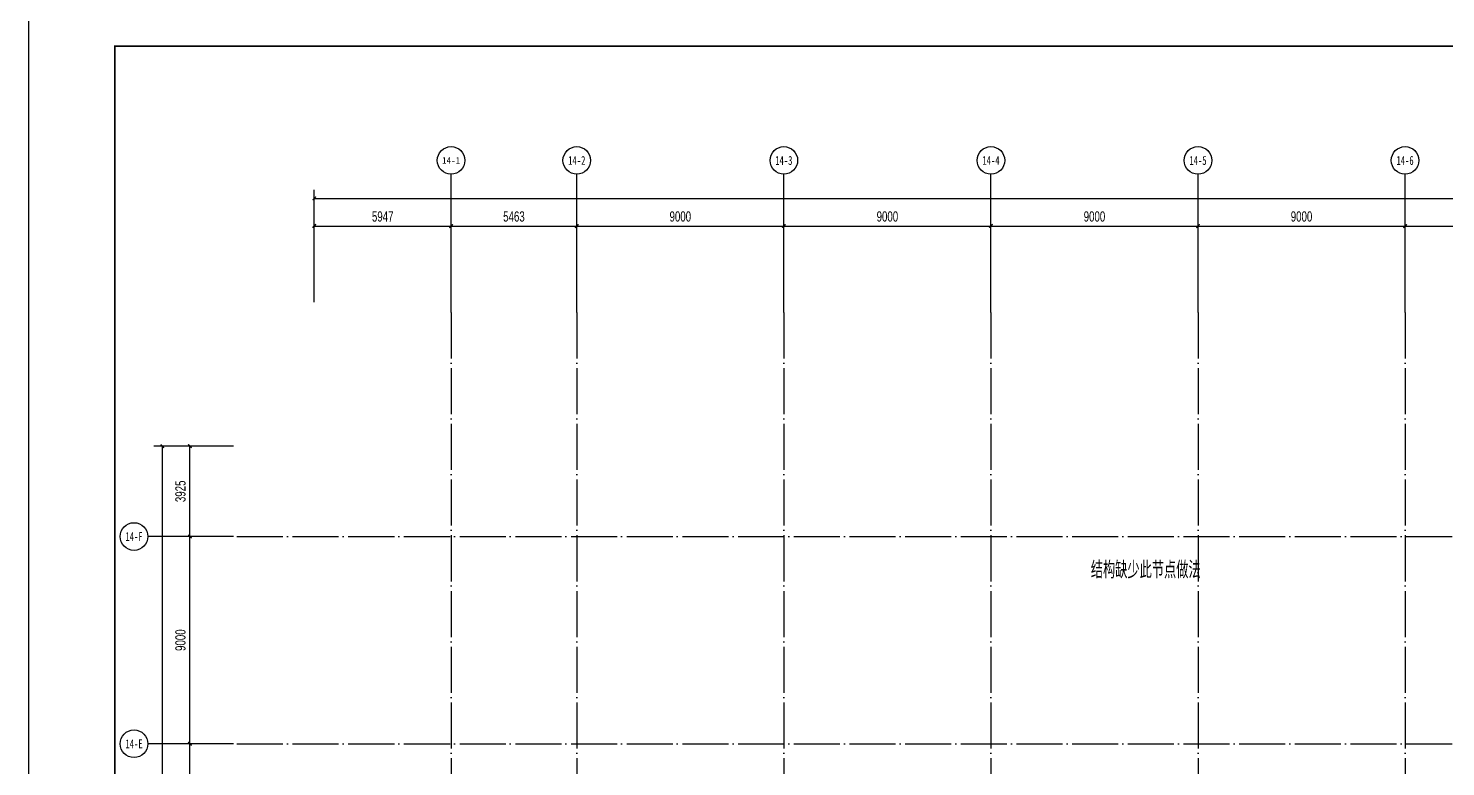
# Model space of a CAD drawing. Extents: x -409435 to 356702, y -107829 to 330904.
# Drawn here: x -18437 to 43164, y 119908 to 151967 of the extents above; entities that cross this region are included whole.
import ezdxf
from ezdxf.enums import TextEntityAlignment as Align
from ezdxf.xclip import XClip

# ---------------------------------------------------------------- set-up
doc = ezdxf.new("R2010")
doc.units = 0
doc.header["$LTSCALE"] = 1000
doc.header["$MEASUREMENT"] = 0
doc.header["$XCLIPFRAME"] = 0
doc.linetypes.add('104-14# 核心筒$0$DOTE', pattern=[2.42, 2, -0.2, 0.02, -0.2])
for name, color, linetype in [('104-14# 核心筒$0$01-标注_轴线坐标', 132, 'Continuous'), ('104-14# 核心筒$0$A_AXIS-轴线', 36, '104-14# 核心筒$0$DOTE'), ('104-14# 核心筒$0$AXIS_TEXT', 7, 'Continuous'), ('AXIS_TEXT', 7, 'Continuous'), ('X-104 14#平面$0$02-TEXT_标注', 130, 'Continuous')]:
    doc.layers.add(name, color=color, linetype=linetype)
doc.styles.add('104-14# 核心筒$0$_TCH_AXIS', font='STXIHEI_0.TTF', dxfattribs={"width": 0.8})
doc.styles.add('104-14# 核心筒$0$_TCH_DIM_T3', font='ros.shx', dxfattribs={"width": 0.705882, "bigfont": 'jd.shx'})
doc.styles.add('COMPLEX', font='COMPLEX')
doc.styles.add('X-104 14#平面$0$_TCH_LABEL', font='ros1.shx', dxfattribs={"width": 0.75, "bigfont": 'jd.shx'})
doc.dimstyles.new('104-14# 核心筒$0$_TCH_ARCH&&150', dxfattribs={"dimtxt": 446.25, "dimasz": 150, "dimexe": 375, "dimexo": 450, "dimgap": 189.375, "dimtad": 1, "dimdec": 0, "dimzin": 0, "dimdsep": 46, "dimtxsty": '104-14# 核心筒$0$_TCH_DIM_T3', "dimblk": '104-14# 核心筒$0$_ArchTick', "dimcen": 0.09, "dimclrt": 7, "dimazin": 2, "dimtfac": 1, "dimtdec": 0, "dimtix": 1, "dimtmove": 2, "dimatfit": 3, "dimfxl": 0, "dimtolj": 1, "dimtzin": 0, "dimarcsym": 0})

# ---------------------------------------------------------------- blocks, each defined once
blk = doc.blocks.new('图框-A1+1-4')
for points, const_width in [([(0, 0), (1051, 0), (1051, 594), (0, 594)], 0.05), ([(976, 584), (25, 584), (25, 10), (976, 10)], 0.5)]:
    blk.add_lwpolyline(points, close=True, dxfattribs=dict(const_width=const_width))
blk = doc.blocks.new('_AXISO')
blk.add_circle((0, 0), 0.5)
at = {"layer": 'AXIS_TEXT', "style": 'COMPLEX', "width": 1.041667}
blk.add_attdef('A', text='', height=0.56, dxfattribs=at).set_placement((-0.25, -0.28), (0.25, -0.28), align=Align.FIT)
blk = doc.blocks.new('104-14# 核心筒$0$_ArchTick')
at = {"color": 0, "linetype": 'ByBlock', "const_width": 0.4}
blk.add_lwpolyline([(-0.5, -0.5), (0.5, 0.5)], dxfattribs=at)
blk = doc.blocks.new('*D2724')
at = {"layer": '104-14# 核心筒$0$01-标注_轴线坐标', "color": 0, "lineweight": -2, "transparency": 16777216}
for p, q in [((-6010, 140084), (-6010, 144959)), ((120742, 140084), (120742, 144959)), ((-6010, 144584), (120742, 144584))]:
    blk.add_line(p, q, dxfattribs=at)
at = {"layer": 'Defpoints', "color": 0, "transparency": 16777216}
for p in [(120742, 144584), (-6010, 139634), (120742, 139634)]:
    blk.add_point(p, dxfattribs=at)
at = {"layer": '104-14# 核心筒$0$01-标注_轴线坐标', "color": 0, "lineweight": -2, "transparency": 16777216, "xscale": 150, "yscale": 150, "zscale": 150, "rotation": 180}
blk.add_blockref('104-14# 核心筒$0$_ArchTick', (-6010, 144584), dxfattribs=at)
at = {"layer": '104-14# 核心筒$0$01-标注_轴线坐标', "color": 0, "lineweight": -2, "transparency": 16777216, "xscale": 150, "yscale": 150, "zscale": 150}
blk.add_blockref('104-14# 核心筒$0$_ArchTick', (120742, 144584), dxfattribs=at)
at = {"layer": '104-14# 核心筒$0$01-标注_轴线坐标', "color": 7, "transparency": 16777216, "insert": (57366, 144996), "char_height": 446.2, "attachment_point": 5, "style": '104-14# 核心筒$0$_TCH_DIM_T3'}
blk.add_mtext('\\A1;126752', dxfattribs=at)
blk = doc.blocks.new('*D2725')
at = {"layer": '104-14# 核心筒$0$01-标注_轴线坐标', "color": 0, "lineweight": -2, "transparency": 16777216}
for p, q in [((-6010, 140084), (-6010, 143759)), ((-63, 140084), (-63, 143759)), ((-6010, 143384), (-63, 143384))]:
    blk.add_line(p, q, dxfattribs=at)
at = {"layer": 'Defpoints', "color": 0, "transparency": 16777216}
for p in [(-63, 143384), (-6010, 139634), (-63, 139634)]:
    blk.add_point(p, dxfattribs=at)
at = {"layer": '104-14# 核心筒$0$01-标注_轴线坐标', "color": 0, "lineweight": -2, "transparency": 16777216, "xscale": 150, "yscale": 150, "zscale": 150, "rotation": 180}
blk.add_blockref('104-14# 核心筒$0$_ArchTick', (-6010, 143384), dxfattribs=at)
at = {"layer": '104-14# 核心筒$0$01-标注_轴线坐标', "color": 0, "lineweight": -2, "transparency": 16777216, "xscale": 150, "yscale": 150, "zscale": 150}
blk.add_blockref('104-14# 核心筒$0$_ArchTick', (-63, 143384), dxfattribs=at)
at = {"layer": '104-14# 核心筒$0$01-标注_轴线坐标', "color": 7, "transparency": 16777216, "insert": (-3036, 143796), "char_height": 446.2, "attachment_point": 5, "style": '104-14# 核心筒$0$_TCH_DIM_T3'}
blk.add_mtext('\\A1;5947', dxfattribs=at)
blk = doc.blocks.new('*D2726')
at = {"layer": '104-14# 核心筒$0$01-标注_轴线坐标', "color": 0, "lineweight": -2, "transparency": 16777216}
for p, q in [((-63, 140084), (-63, 143759)), ((5400, 140084), (5400, 143759)), ((-63, 143384), (5400, 143384))]:
    blk.add_line(p, q, dxfattribs=at)
at = {"layer": 'Defpoints', "color": 0, "transparency": 16777216}
for p in [(5400, 143384), (-63, 139634), (5400, 139634)]:
    blk.add_point(p, dxfattribs=at)
at = {"layer": '104-14# 核心筒$0$01-标注_轴线坐标', "color": 0, "lineweight": -2, "transparency": 16777216, "xscale": 150, "yscale": 150, "zscale": 150, "rotation": 180}
blk.add_blockref('104-14# 核心筒$0$_ArchTick', (-63, 143384), dxfattribs=at)
at = {"layer": '104-14# 核心筒$0$01-标注_轴线坐标', "color": 0, "lineweight": -2, "transparency": 16777216, "xscale": 150, "yscale": 150, "zscale": 150}
blk.add_blockref('104-14# 核心筒$0$_ArchTick', (5400, 143384), dxfattribs=at)
at = {"layer": '104-14# 核心筒$0$01-标注_轴线坐标', "color": 7, "transparency": 16777216, "insert": (2669, 143796), "char_height": 446.2, "attachment_point": 5, "style": '104-14# 核心筒$0$_TCH_DIM_T3'}
blk.add_mtext('\\A1;5463', dxfattribs=at)
blk = doc.blocks.new('*D2727')
at = {"layer": '104-14# 核心筒$0$01-标注_轴线坐标', "color": 0, "lineweight": -2, "transparency": 16777216}
for p, q in [((5400, 140084), (5400, 143759)), ((14400, 140084), (14400, 143759)), ((5400, 143384), (14400, 143384))]:
    blk.add_line(p, q, dxfattribs=at)
at = {"layer": 'Defpoints', "color": 0, "transparency": 16777216}
for p in [(14400, 143384), (5400, 139634), (14400, 139634)]:
    blk.add_point(p, dxfattribs=at)
at = {"layer": '104-14# 核心筒$0$01-标注_轴线坐标', "color": 0, "lineweight": -2, "transparency": 16777216, "xscale": 150, "yscale": 150, "zscale": 150, "rotation": 180}
blk.add_blockref('104-14# 核心筒$0$_ArchTick', (5400, 143384), dxfattribs=at)
at = {"layer": '104-14# 核心筒$0$01-标注_轴线坐标', "color": 0, "lineweight": -2, "transparency": 16777216, "xscale": 150, "yscale": 150, "zscale": 150}
blk.add_blockref('104-14# 核心筒$0$_ArchTick', (14400, 143384), dxfattribs=at)
at = {"layer": '104-14# 核心筒$0$01-标注_轴线坐标', "color": 7, "transparency": 16777216, "insert": (9900, 143796), "char_height": 446.2, "attachment_point": 5, "style": '104-14# 核心筒$0$_TCH_DIM_T3'}
blk.add_mtext('\\A1;9000', dxfattribs=at)
blk = doc.blocks.new('*D2728')
at = {"layer": '104-14# 核心筒$0$01-标注_轴线坐标', "color": 0, "lineweight": -2, "transparency": 16777216}
for p, q in [((14400, 140084), (14400, 143759)), ((23400, 140084), (23400, 143759)), ((14400, 143384), (23400, 143384))]:
    blk.add_line(p, q, dxfattribs=at)
at = {"layer": 'Defpoints', "color": 0, "transparency": 16777216}
for p in [(23400, 143384), (14400, 139634), (23400, 139634)]:
    blk.add_point(p, dxfattribs=at)
at = {"layer": '104-14# 核心筒$0$01-标注_轴线坐标', "color": 0, "lineweight": -2, "transparency": 16777216, "xscale": 150, "yscale": 150, "zscale": 150, "rotation": 180}
blk.add_blockref('104-14# 核心筒$0$_ArchTick', (14400, 143384), dxfattribs=at)
at = {"layer": '104-14# 核心筒$0$01-标注_轴线坐标', "color": 0, "lineweight": -2, "transparency": 16777216, "xscale": 150, "yscale": 150, "zscale": 150}
blk.add_blockref('104-14# 核心筒$0$_ArchTick', (23400, 143384), dxfattribs=at)
at = {"layer": '104-14# 核心筒$0$01-标注_轴线坐标', "color": 7, "transparency": 16777216, "insert": (18900, 143796), "char_height": 446.2, "attachment_point": 5, "style": '104-14# 核心筒$0$_TCH_DIM_T3'}
blk.add_mtext('\\A1;9000', dxfattribs=at)
blk = doc.blocks.new('*D2729')
at = {"layer": '104-14# 核心筒$0$01-标注_轴线坐标', "color": 0, "lineweight": -2, "transparency": 16777216}
for p, q in [((23400, 140084), (23400, 143759)), ((32400, 140084), (32400, 143759)), ((23400, 143384), (32400, 143384))]:
    blk.add_line(p, q, dxfattribs=at)
at = {"layer": 'Defpoints', "color": 0, "transparency": 16777216}
for p in [(32400, 143384), (23400, 139634), (32400, 139634)]:
    blk.add_point(p, dxfattribs=at)
at = {"layer": '104-14# 核心筒$0$01-标注_轴线坐标', "color": 0, "lineweight": -2, "transparency": 16777216, "xscale": 150, "yscale": 150, "zscale": 150, "rotation": 180}
blk.add_blockref('104-14# 核心筒$0$_ArchTick', (23400, 143384), dxfattribs=at)
at = {"layer": '104-14# 核心筒$0$01-标注_轴线坐标', "color": 0, "lineweight": -2, "transparency": 16777216, "xscale": 150, "yscale": 150, "zscale": 150}
blk.add_blockref('104-14# 核心筒$0$_ArchTick', (32400, 143384), dxfattribs=at)
at = {"layer": '104-14# 核心筒$0$01-标注_轴线坐标', "color": 7, "transparency": 16777216, "insert": (27900, 143796), "char_height": 446.2, "attachment_point": 5, "style": '104-14# 核心筒$0$_TCH_DIM_T3'}
blk.add_mtext('\\A1;9000', dxfattribs=at)
blk = doc.blocks.new('*D2730')
at = {"layer": '104-14# 核心筒$0$01-标注_轴线坐标', "color": 0, "lineweight": -2, "transparency": 16777216}
for p, q in [((32400, 140084), (32400, 143759)), ((41400, 140084), (41400, 143759)), ((32400, 143384), (41400, 143384))]:
    blk.add_line(p, q, dxfattribs=at)
at = {"layer": 'Defpoints', "color": 0, "transparency": 16777216}
for p in [(41400, 143384), (32400, 139634), (41400, 139634)]:
    blk.add_point(p, dxfattribs=at)
at = {"layer": '104-14# 核心筒$0$01-标注_轴线坐标', "color": 0, "lineweight": -2, "transparency": 16777216, "xscale": 150, "yscale": 150, "zscale": 150, "rotation": 180}
blk.add_blockref('104-14# 核心筒$0$_ArchTick', (32400, 143384), dxfattribs=at)
at = {"layer": '104-14# 核心筒$0$01-标注_轴线坐标', "color": 0, "lineweight": -2, "transparency": 16777216, "xscale": 150, "yscale": 150, "zscale": 150}
blk.add_blockref('104-14# 核心筒$0$_ArchTick', (41400, 143384), dxfattribs=at)
at = {"layer": '104-14# 核心筒$0$01-标注_轴线坐标', "color": 7, "transparency": 16777216, "insert": (36900, 143796), "char_height": 446.2, "attachment_point": 5, "style": '104-14# 核心筒$0$_TCH_DIM_T3'}
blk.add_mtext('\\A1;9000', dxfattribs=at)
blk = doc.blocks.new('*D2731')
at = {"layer": '104-14# 核心筒$0$01-标注_轴线坐标', "color": 0, "lineweight": -2, "transparency": 16777216}
for p, q in [((41400, 140084), (41400, 143759)), ((50400, 140084), (50400, 143759)), ((41400, 143384), (50400, 143384))]:
    blk.add_line(p, q, dxfattribs=at)
at = {"layer": 'Defpoints', "color": 0, "transparency": 16777216}
for p in [(50400, 143384), (41400, 139634), (50400, 139634)]:
    blk.add_point(p, dxfattribs=at)
at = {"layer": '104-14# 核心筒$0$01-标注_轴线坐标', "color": 0, "lineweight": -2, "transparency": 16777216, "xscale": 150, "yscale": 150, "zscale": 150, "rotation": 180}
blk.add_blockref('104-14# 核心筒$0$_ArchTick', (41400, 143384), dxfattribs=at)
at = {"layer": '104-14# 核心筒$0$01-标注_轴线坐标', "color": 0, "lineweight": -2, "transparency": 16777216, "xscale": 150, "yscale": 150, "zscale": 150}
blk.add_blockref('104-14# 核心筒$0$_ArchTick', (50400, 143384), dxfattribs=at)
at = {"layer": '104-14# 核心筒$0$01-标注_轴线坐标', "color": 7, "transparency": 16777216, "insert": (45900, 143796), "char_height": 446.2, "attachment_point": 5, "style": '104-14# 核心筒$0$_TCH_DIM_T3'}
blk.add_mtext('\\A1;9000', dxfattribs=at)
blk = doc.blocks.new('*D2741')
at = {"layer": '104-14# 核心筒$0$01-标注_轴线坐标', "color": 0, "lineweight": -2, "transparency": 16777216}
for p, q in [((-9520, 133825), (-12988, 133825)), ((-12613, 84184), (-12613, 133825)), ((-9520, 84184), (-12988, 84184))]:
    blk.add_line(p, q, dxfattribs=at)
at = {"layer": 'Defpoints', "color": 0, "transparency": 16777216}
for p in [(-12613, 133825), (-9070, 133825), (-9070, 84184)]:
    blk.add_point(p, dxfattribs=at)
at = {"layer": '104-14# 核心筒$0$01-标注_轴线坐标', "color": 0, "lineweight": -2, "transparency": 16777216, "xscale": 150, "yscale": 150, "zscale": 150}
for p, rotation in [((-12613, 133825), 90), ((-12613, 84184), 270)]:
    blk.add_blockref('104-14# 核心筒$0$_ArchTick', p, dxfattribs=dict(at, rotation=rotation))
at = {"layer": '104-14# 核心筒$0$01-标注_轴线坐标', "color": 7, "transparency": 16777216, "insert": (-13025, 109004), "char_height": 446.2, "attachment_point": 5, "rotation": 90, "style": '104-14# 核心筒$0$_TCH_DIM_T3'}
blk.add_mtext('\\A1;49641', dxfattribs=at)
blk = doc.blocks.new('*D2746')
at = {"layer": '104-14# 核心筒$0$01-标注_轴线坐标', "color": 0, "lineweight": -2, "transparency": 16777216}
for p, q in [((-9520, 120900), (-11788, 120900)), ((-11413, 114800), (-11413, 120900)), ((-9520, 114800), (-11788, 114800))]:
    blk.add_line(p, q, dxfattribs=at)
at = {"layer": 'Defpoints', "color": 0, "transparency": 16777216}
for p in [(-11413, 120900), (-9070, 120900), (-9070, 114800)]:
    blk.add_point(p, dxfattribs=at)
at = {"layer": '104-14# 核心筒$0$01-标注_轴线坐标', "color": 0, "lineweight": -2, "transparency": 16777216, "xscale": 150, "yscale": 150, "zscale": 150}
for p, rotation in [((-11413, 120900), 90), ((-11413, 114800), 270)]:
    blk.add_blockref('104-14# 核心筒$0$_ArchTick', p, dxfattribs=dict(at, rotation=rotation))
at = {"layer": '104-14# 核心筒$0$01-标注_轴线坐标', "color": 7, "transparency": 16777216, "insert": (-11825, 117850), "char_height": 446.2, "attachment_point": 5, "rotation": 90, "style": '104-14# 核心筒$0$_TCH_DIM_T3'}
blk.add_mtext('\\A1;6100', dxfattribs=at)
blk = doc.blocks.new('*D2747')
at = {"layer": '104-14# 核心筒$0$01-标注_轴线坐标', "color": 0, "lineweight": -2, "transparency": 16777216}
for p, q in [((-9520, 129900), (-11788, 129900)), ((-11413, 120900), (-11413, 129900)), ((-9520, 120900), (-11788, 120900))]:
    blk.add_line(p, q, dxfattribs=at)
at = {"layer": 'Defpoints', "color": 0, "transparency": 16777216}
for p in [(-11413, 129900), (-9070, 129900), (-9070, 120900)]:
    blk.add_point(p, dxfattribs=at)
at = {"layer": '104-14# 核心筒$0$01-标注_轴线坐标', "color": 0, "lineweight": -2, "transparency": 16777216, "xscale": 150, "yscale": 150, "zscale": 150}
for p, rotation in [((-11413, 129900), 90), ((-11413, 120900), 270)]:
    blk.add_blockref('104-14# 核心筒$0$_ArchTick', p, dxfattribs=dict(at, rotation=rotation))
at = {"layer": '104-14# 核心筒$0$01-标注_轴线坐标', "color": 7, "transparency": 16777216, "insert": (-11825, 125400), "char_height": 446.2, "attachment_point": 5, "rotation": 90, "style": '104-14# 核心筒$0$_TCH_DIM_T3'}
blk.add_mtext('\\A1;9000', dxfattribs=at)
blk = doc.blocks.new('*D2748')
at = {"layer": '104-14# 核心筒$0$01-标注_轴线坐标', "color": 0, "lineweight": -2, "transparency": 16777216}
for p, q in [((-9520, 133825), (-11788, 133825)), ((-11413, 129900), (-11413, 133825)), ((-9520, 129900), (-11788, 129900))]:
    blk.add_line(p, q, dxfattribs=at)
at = {"layer": 'Defpoints', "color": 0, "transparency": 16777216}
for p in [(-11413, 133825), (-9070, 133825), (-9070, 129900)]:
    blk.add_point(p, dxfattribs=at)
at = {"layer": '104-14# 核心筒$0$01-标注_轴线坐标', "color": 0, "lineweight": -2, "transparency": 16777216, "xscale": 150, "yscale": 150, "zscale": 150}
for p, rotation in [((-11413, 133825), 90), ((-11413, 129900), 270)]:
    blk.add_blockref('104-14# 核心筒$0$_ArchTick', p, dxfattribs=dict(at, rotation=rotation))
at = {"layer": '104-14# 核心筒$0$01-标注_轴线坐标', "color": 7, "transparency": 16777216, "insert": (-11825, 131863), "char_height": 446.2, "attachment_point": 5, "rotation": 90, "style": '104-14# 核心筒$0$_TCH_DIM_T3'}
blk.add_mtext('\\A1;3925', dxfattribs=at)
blk = doc.blocks.new('104-14# 核心筒')
at = {"layer": '104-14# 核心筒$0$01-标注_轴线坐标'}
for p, q in [((-62.7, 139633.6), (-62.7, 145633.6)), ((5400, 139633.6), (5400, 145633.6)), ((14400, 139633.6), (14400, 145633.6)), ((23400, 139633.6), (23400, 145633.6)), ((32400, 139633.6), (32400, 145633.6)), ((41400, 139633.6), (41400, 145633.6)), ((-9907.7, 129900), (-13243.8, 129900)), ((-9907.7, 120900), (-13243.8, 120900))]:
    blk.add_line(p, q, dxfattribs=at)
at = {"layer": '104-14# 核心筒$0$A_AXIS-轴线'}
for p, q in [((-62.7, 139633.6), (-62.7, 80554.9)), ((5400, 139633.6), (5400, 80554.9)), ((14400, 139633.6), (14400, 80554.9)), ((23400, 139633.6), (23400, 80554.9)), ((32400, 139633.6), (32400, 80554.9)), ((41400, 139633.6), (41400, 80554.9)), ((-9370.1, 129900), (120259.9, 129900)), ((-9370.1, 120900), (120259.9, 120900))]:
    blk.add_line(p, q, dxfattribs=at)
at = {"layer": '104-14# 核心筒$0$01-标注_轴线坐标'}
ref = blk.add_blockref('_AXISO', (-62.7, 146233.6), dxfattribs=dict(at, xscale=1200, yscale=1200, zscale=1200))
ref.add_attrib('A', '14-1', dxfattribs={"layer": '104-14# 核心筒$0$AXIS_TEXT', "height": 291.29, "style": '104-14# 核心筒$0$_TCH_AXIS', "width": 1.266585}).set_placement((-456.6, 146088), (331.2, 146088), align=Align.FIT)
ref = blk.add_blockref('_AXISO', (5400, 146233.6), dxfattribs=dict(at, xscale=1200, yscale=1200, zscale=1200))
ref.add_attrib('A', '14-2', dxfattribs={"layer": '104-14# 核心筒$0$AXIS_TEXT', "height": 379.62, "style": '104-14# 核心筒$0$_TCH_AXIS', "width": 0.924344}).set_placement((5025.3, 146043.8), (5774.7, 146043.8), align=Align.FIT)
ref = blk.add_blockref('_AXISO', (14400, 146233.6), dxfattribs=dict(at, xscale=1200, yscale=1200, zscale=1200))
ref.add_attrib('A', '14-3', dxfattribs={"layer": '104-14# 核心筒$0$AXIS_TEXT', "height": 387.28, "style": '104-14# 核心筒$0$_TCH_AXIS', "width": 0.901283}).set_placement((14027.3, 146040), (14772.7, 146040), align=Align.FIT)
ref = blk.add_blockref('_AXISO', (23400, 146233.6), dxfattribs=dict(at, xscale=1200, yscale=1200, zscale=1200))
ref.add_attrib('A', '14-4', dxfattribs={"layer": '104-14# 核心筒$0$AXIS_TEXT', "height": 378.12, "style": '104-14# 核心筒$0$_TCH_AXIS', "width": 0.928925}).set_placement((23025, 146044.5), (23775, 146044.5), align=Align.FIT)
ref = blk.add_blockref('_AXISO', (32400, 146233.6), dxfattribs=dict(at, xscale=1200, yscale=1200, zscale=1200))
ref.add_attrib('A', '14-5', dxfattribs={"layer": '104-14# 核心筒$0$AXIS_TEXT', "height": 388.29, "style": '104-14# 核心筒$0$_TCH_AXIS', "width": 0.898302}).set_placement((32027.6, 146039.5), (32772.4, 146039.5), align=Align.FIT)
ref = blk.add_blockref('_AXISO', (41400, 146233.6), dxfattribs=dict(at, xscale=1200, yscale=1200, zscale=1200))
ref.add_attrib('A', '14-6', dxfattribs={"layer": '104-14# 核心筒$0$AXIS_TEXT', "height": 388.29, "style": '104-14# 核心筒$0$_TCH_AXIS', "width": 0.898302}).set_placement((41027.6, 146039.5), (41772.4, 146039.5), align=Align.FIT)
ref = blk.add_blockref('_AXISO', (-13843.8, 129900), dxfattribs=dict(at, xscale=1200, yscale=1200, zscale=1200))
ref.add_attrib('A', '14-F', dxfattribs={"layer": '104-14# 核心筒$0$AXIS_TEXT', "height": 391.75, "style": '104-14# 核心筒$0$_TCH_AXIS', "width": 0.920042}).set_placement((-14215.3, 129704.1), (-13472.3, 129704.1), align=Align.FIT)
ref = blk.add_blockref('_AXISO', (-13843.8, 120900), dxfattribs=dict(at, xscale=1200, yscale=1200, zscale=1200))
ref.add_attrib('A', '14-E', dxfattribs={"layer": '104-14# 核心筒$0$AXIS_TEXT', "height": 382.63, "style": '104-14# 核心筒$0$_TCH_AXIS', "width": 0.923518}).set_placement((-14217.7, 120708.7), (-13469.9, 120708.7), align=Align.FIT)
for p1, p2, distance, picture, middle in [((-6009.8, 139633.6), (120741.8, 139633.6), 4950, '*D2724', (57366, 144996.1)), ((-6009.8, 139633.6), (-62.7, 139633.6), 3750, '*D2725', (-3036.2, 143796.1)), ((-62.7, 139633.6), (5400, 139633.6), 3750, '*D2726', (2668.6, 143796.1)), ((5400, 139633.6), (14400, 139633.6), 3750, '*D2727', (9900, 143796.1)), ((14400, 139633.6), (23400, 139633.6), 3750, '*D2728', (18900, 143796.1)), ((23400, 139633.6), (32400, 139633.6), 3750, '*D2729', (27900, 143796.1)), ((32400, 139633.6), (41400, 139633.6), 3750, '*D2730', (36900, 143796.1)), ((41400, 139633.6), (50400, 139633.6), 3750, '*D2731', (45900, 143796.1)), ((-9070, 84183.6), (-9070, 133825), 3542.6, '*D2741', (-13025.1, 109004.3)), ((-9070, 129900), (-9070, 133825), 2342.6, '*D2748', (-11825.1, 131862.5)), ((-9070, 120900), (-9070, 129900), 2342.6, '*D2747', (-11825.1, 125400)), ((-9070, 114800), (-9070, 120900), 2342.6, '*D2746', (-11825.1, 117850))]:
    dim = blk.add_aligned_dim(p1=p1, p2=p2, distance=distance, dimstyle='104-14# 核心筒$0$_TCH_ARCH&&150', dxfattribs=at)
    dim.commit()
    dim.dimension.update_dxf_attribs({"geometry": picture, "text_midpoint": middle})
blk = doc.blocks.new('X-104 14#平面')
blk.add_lwpolyline([(-18433.5, 63600), (139216.5, 63600), (139216.5, 152700), (-18433.5, 152700)], close=True)
ref = blk.add_blockref('104-14# 核心筒', (0, 0))
XClip(ref).set_block_clipping_path([(-38664.3623821461, -25500), (139216.5485069363, 330900)])
at = {"xscale": 150, "yscale": 150, "zscale": 150}
blk.add_blockref('图框-A1+1-4', (-18433.5, 63600), dxfattribs=at)
at = {"layer": 'X-104 14#平面$0$02-TEXT_标注', "style": 'X-104 14#平面$0$_TCH_LABEL', "width": 0.75}
blk.add_text('结构缺少此节点做法', height=744.19, dxfattribs=at).set_placement((27742.1, 128080.2))

msp = doc.modelspace()

# ---------------------------------------------------------------- block references
msp.add_blockref('X-104 14#平面', (0, 0))

doc.saveas('drawing.dxf')
